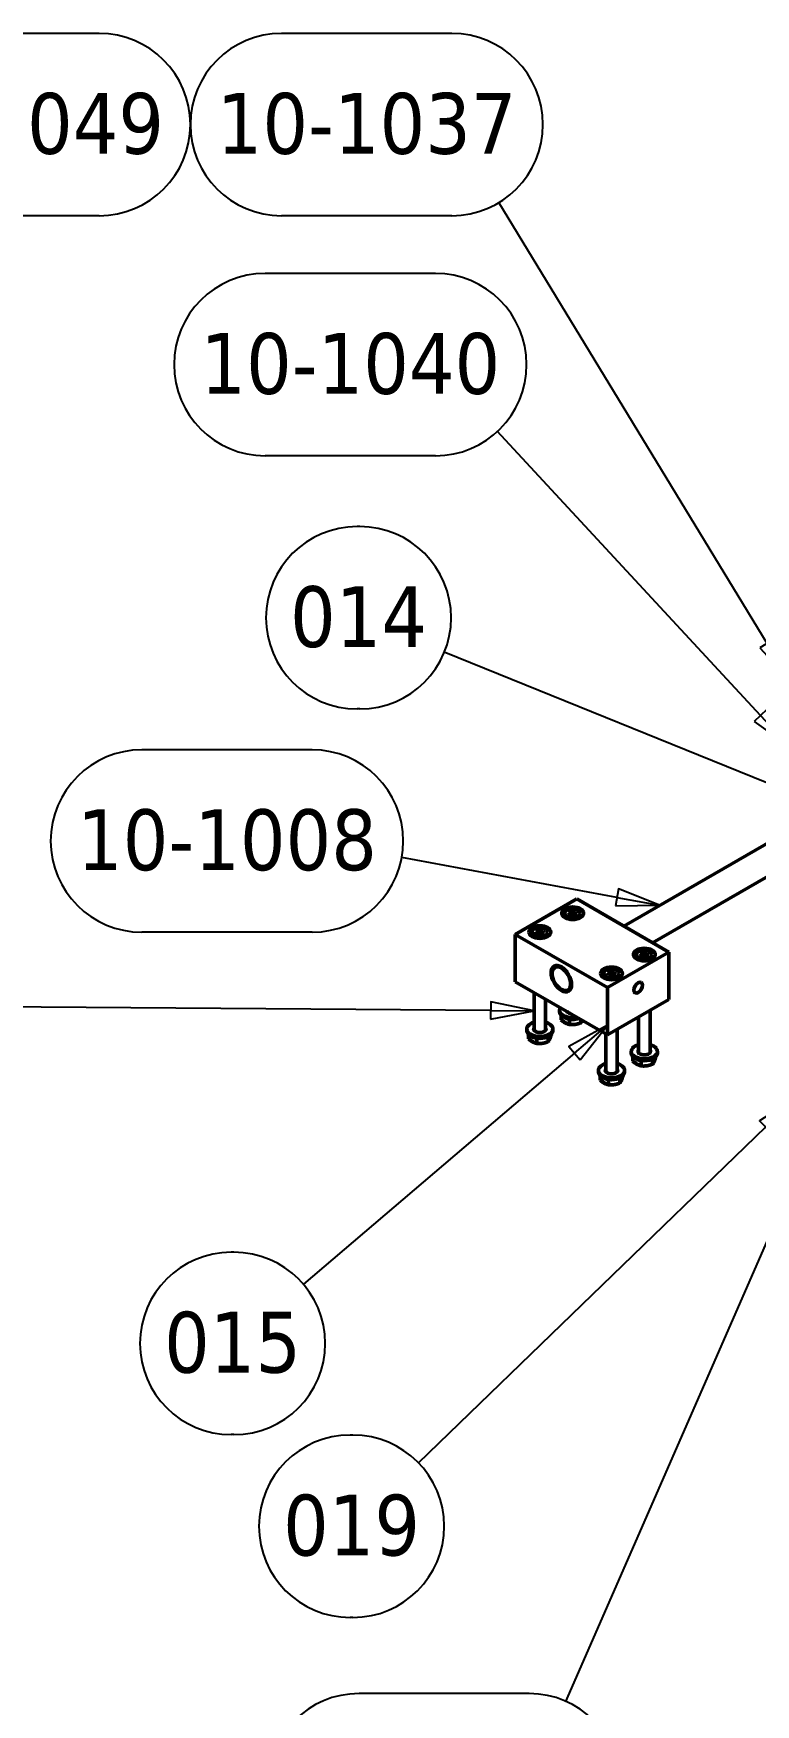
# Model space of a CAD drawing. Header units: millimetres. Extents: x -1346 to 2520, y -2365 to 1874.
# Drawn here: x 1283 to 1533, y 461 to 1039 of the extents above; entities that cross this region are included whole.
import ezdxf

# ---------------------------------------------------------------- set-up
doc = ezdxf.new("R2010")
doc.units = ezdxf.units.MM
doc.header["$LTSCALE"] = 6
doc.layers.add('Symbol (ISO)', color=7, linetype='Continuous', lineweight=25)
doc.layers.add('Visible (ISO)', color=7, linetype='Continuous', lineweight=50)
doc.styles.add('Note Text (ISO)', font='tahoma.ttf')

# ---------------------------------------------------------------- blocks, each defined once
blk = doc.blocks.new('Balloon9')
at = {"layer": 'Symbol (ISO)'}
for p, q in [((232.663, 144.724), (232.504, 144.724)), ((258.277, 129.075), (237.515, 137.504)), ((232.663, 134.224), (232.504, 134.224)), ((258.465, 129.539), (258.089, 128.612)), ((258.277, 129.075), (260.594, 128.135)), ((260.594, 128.135), (258.465, 129.539)), ((258.089, 128.612), (260.594, 128.135))]:
    blk.add_line(p, q, dxfattribs=at)
at = {"layer": 'Symbol (ISO)', "flags": 128}
blk.add_lwpolyline([(258.089, 128.612), (260.594, 128.135), (258.465, 129.539), (258.089, 128.612)], dxfattribs=at)
at = {"layer": 'Symbol (ISO)'}
for centre, start, end in [((232.504, 139.474), 90, 270), ((232.663, 139.474), 270, 90)]:
    blk.add_arc(centre, 5.25, start, end, dxfattribs=at)
blk.add_solid([(258.089, 128.612), (260.594, 128.135), (258.465, 129.539), (258.089, 128.612)], dxfattribs=at)
at = {"layer": 'Symbol (ISO)', "insert": (232.583, 139.51), "char_height": 3.5, "attachment_point": 5, "style": 'Note Text (ISO)'}
blk.add_mtext('014', dxfattribs=at)
blk = doc.blocks.new('Balloon10')
at = {"layer": 'Symbol (ISO)'}
for p, q in [((237.005, 159.303), (227.219, 159.303)), ((255.719, 133.852), (240.562, 150.214)), ((237.005, 148.803), (227.219, 148.803)), ((256.085, 134.192), (255.352, 133.512)), ((255.719, 133.852), (257.418, 132.018)), ((257.418, 132.018), (256.085, 134.192)), ((255.352, 133.512), (257.418, 132.018))]:
    blk.add_line(p, q, dxfattribs=at)
at = {"layer": 'Symbol (ISO)', "flags": 128}
blk.add_lwpolyline([(255.352, 133.512), (257.418, 132.018), (256.085, 134.192), (255.352, 133.512)], dxfattribs=at)
at = {"layer": 'Symbol (ISO)'}
for centre, start, end in [((227.219, 154.053), 90, 270), ((237.005, 154.053), 270, 90)]:
    blk.add_arc(centre, 5.25, start, end, dxfattribs=at)
blk.add_solid([(255.352, 133.512), (257.418, 132.018), (256.085, 134.192), (255.352, 133.512)], dxfattribs=at)
at = {"layer": 'Symbol (ISO)', "insert": (232.112, 154.09), "char_height": 3.5, "attachment_point": 5, "style": 'Note Text (ISO)'}
blk.add_mtext('10-1040', dxfattribs=at)
blk = doc.blocks.new('Balloon11')
at = {"layer": 'Symbol (ISO)'}
for p, q in [((217.657, 173.125), (207.871, 173.125)), ((237.944, 173.125), (228.157, 173.125)), ((256.098, 138.003), (240.666, 163.396)), ((217.657, 162.625), (207.871, 162.625)), ((237.944, 162.625), (228.157, 162.625)), ((256.525, 138.262), (255.67, 137.743)), ((255.67, 137.743), (257.396, 135.866)), ((256.098, 138.003), (257.396, 135.866)), ((257.396, 135.866), (256.525, 138.262))]:
    blk.add_line(p, q, dxfattribs=at)
at = {"layer": 'Symbol (ISO)', "flags": 128}
blk.add_lwpolyline([(255.67, 137.743), (257.396, 135.866), (256.525, 138.262), (255.67, 137.743)], dxfattribs=at)
at = {"layer": 'Symbol (ISO)'}
for centre, start, end in [((207.871, 167.875), 90, 270), ((217.657, 167.875), 270, 90), ((228.157, 167.875), 90, 270), ((237.944, 167.875), 270, 90)]:
    blk.add_arc(centre, 5.25, start, end, dxfattribs=at)
blk.add_solid([(255.67, 137.743), (257.396, 135.866), (256.525, 138.262), (255.67, 137.743)], dxfattribs=at)
at = {"layer": 'Symbol (ISO)', "char_height": 3.5, "attachment_point": 5, "style": 'Note Text (ISO)'}
for s, insert in [('10-1049', (212.764, 167.912)), ('10-1037', (233.051, 167.912))]:
    blk.add_mtext(s, dxfattribs=dict(at, insert=insert))
blk = doc.blocks.new('Balloon17')
at = {"layer": 'Symbol (ISO)'}
for p, q in [((229.91, 131.871), (220.117, 131.871)), ((247.453, 123.372), (235.069, 125.666)), ((247.544, 123.864), (247.362, 122.881)), ((247.453, 123.372), (249.911, 122.917)), ((249.911, 122.917), (247.544, 123.864)), ((247.362, 122.881), (249.911, 122.917)), ((229.91, 121.371), (220.117, 121.371))]:
    blk.add_line(p, q, dxfattribs=at)
at = {"layer": 'Symbol (ISO)', "flags": 128}
blk.add_lwpolyline([(247.362, 122.881), (249.911, 122.917), (247.544, 123.864), (247.362, 122.881)], dxfattribs=at)
at = {"layer": 'Symbol (ISO)'}
for centre, start, end in [((220.117, 126.621), 90, 270), ((229.91, 126.621), 270, 90)]:
    blk.add_arc(centre, 5.25, start, end, dxfattribs=at)
blk.add_solid([(247.362, 122.881), (249.911, 122.917), (247.544, 123.864), (247.362, 122.881)], dxfattribs=at)
at = {"layer": 'Symbol (ISO)', "insert": (225.014, 126.661), "char_height": 3.5, "attachment_point": 5, "style": 'Note Text (ISO)'}
blk.add_mtext('10-1008', dxfattribs=at)
blk = doc.blocks.new('Balloon18')
at = {"layer": 'Symbol (ISO)'}
for p, q in [((246.907, 116.022), (244.68, 114.78)), ((245.005, 114.399), (246.907, 116.022)), ((245.329, 114.019), (246.907, 116.022)), ((244.68, 114.78), (245.329, 114.019)), ((245.005, 114.399), (229.408, 101.093)), ((225.416, 102.938), (225.257, 102.938)), ((225.416, 92.438), (225.257, 92.438))]:
    blk.add_line(p, q, dxfattribs=at)
at = {"layer": 'Symbol (ISO)', "flags": 128}
blk.add_lwpolyline([(245.329, 114.019), (246.907, 116.022), (244.68, 114.78), (245.329, 114.019)], dxfattribs=at)
at = {"layer": 'Symbol (ISO)'}
for centre, start, end in [((225.257, 97.688), 90, 270), ((225.416, 97.688), 270, 90)]:
    blk.add_arc(centre, 5.25, start, end, dxfattribs=at)
blk.add_solid([(245.329, 114.019), (246.907, 116.022), (244.68, 114.78), (245.329, 114.019)], dxfattribs=at)
at = {"layer": 'Symbol (ISO)', "insert": (225.336, 97.725), "char_height": 3.5, "attachment_point": 5, "style": 'Note Text (ISO)'}
blk.add_mtext('015', dxfattribs=at)
blk = doc.blocks.new('Balloon20')
at = {"layer": 'Symbol (ISO)'}
for p, q in [((192.352, 122.462), (182.565, 122.462)), ((240.184, 116.859), (197.599, 117.173)), ((240.188, 117.359), (240.181, 116.359)), ((240.181, 116.359), (242.684, 116.841)), ((240.184, 116.859), (242.684, 116.841)), ((242.684, 116.841), (240.188, 117.359)), ((192.352, 111.962), (182.565, 111.962)), ((192.352, 111.962), (182.565, 111.962)), ((192.352, 101.462), (182.565, 101.462)), ((192.352, 101.462), (182.566, 101.462)), ((192.352, 90.962), (182.566, 90.962))]:
    blk.add_line(p, q, dxfattribs=at)
at = {"layer": 'Symbol (ISO)', "flags": 128}
blk.add_lwpolyline([(240.181, 116.359), (242.684, 116.841), (240.188, 117.359), (240.181, 116.359)], dxfattribs=at)
at = {"layer": 'Symbol (ISO)'}
for centre, start, end in [((182.565, 117.212), 90, 270), ((192.352, 117.212), 270, 90), ((182.565, 106.712), 90, 270), ((192.352, 106.712), 270, 90), ((182.566, 96.212), 90, 270), ((192.352, 96.212), 270, 90)]:
    blk.add_arc(centre, 5.25, start, end, dxfattribs=at)
blk.add_solid([(240.181, 116.359), (242.684, 116.841), (240.188, 117.359), (240.181, 116.359)], dxfattribs=at)
at = {"layer": 'Symbol (ISO)', "char_height": 3.5, "attachment_point": 5, "style": 'Note Text (ISO)'}
for s, insert in [('10-1039', (187.459, 117.249)), ('10-1013', (187.459, 106.749)), ('10-1014', (187.459, 96.249))]:
    blk.add_mtext(s, dxfattribs=dict(at, insert=insert))
blk = doc.blocks.new('Balloon21')
at = {"layer": 'Symbol (ISO)'}
for p, q in [((257.798, 111.891), (255.654, 110.511)), ((256.002, 110.152), (257.798, 111.891)), ((256.35, 109.792), (257.798, 111.891)), ((256.002, 110.152), (236.019, 90.798)), ((255.654, 110.511), (256.35, 109.792)), ((232.262, 92.409), (232.102, 92.409)), ((232.262, 81.909), (232.102, 81.909))]:
    blk.add_line(p, q, dxfattribs=at)
at = {"layer": 'Symbol (ISO)', "flags": 128}
blk.add_lwpolyline([(256.35, 109.792), (257.798, 111.891), (255.654, 110.511), (256.35, 109.792)], dxfattribs=at)
at = {"layer": 'Symbol (ISO)'}
for centre, start, end in [((232.102, 87.159), 90, 270), ((232.262, 87.159), 270, 90)]:
    blk.add_arc(centre, 5.25, start, end, dxfattribs=at)
blk.add_solid([(256.35, 109.792), (257.798, 111.891), (255.654, 110.511), (256.35, 109.792)], dxfattribs=at)
at = {"layer": 'Symbol (ISO)', "insert": (232.182, 87.196), "char_height": 3.5, "attachment_point": 5, "style": 'Note Text (ISO)'}
blk.add_mtext('019', dxfattribs=at)
blk = doc.blocks.new('Balloon30')
at = {"layer": 'Symbol (ISO)'}
for p, q in [((258.709, 109.608), (257.25, 107.517)), ((257.708, 107.317), (258.709, 109.608)), ((258.167, 107.117), (258.709, 109.608)), ((257.708, 107.317), (244.494, 77.071)), ((257.25, 107.517), (258.167, 107.117)), ((242.4, 77.527), (232.614, 77.527)), ((242.4, 67.027), (232.612, 67.027)), ((242.4, 67.027), (232.614, 67.027)), ((242.4, 56.527), (232.612, 56.527)), ((242.4, 56.527), (232.614, 56.527)), ((242.4, 46.027), (232.614, 46.027))]:
    blk.add_line(p, q, dxfattribs=at)
at = {"layer": 'Symbol (ISO)', "flags": 128}
blk.add_lwpolyline([(258.167, 107.117), (258.709, 109.608), (257.25, 107.517), (258.167, 107.117)], dxfattribs=at)
at = {"layer": 'Symbol (ISO)'}
for centre, start, end in [((232.614, 72.277), 90, 270), ((242.4, 72.277), 270, 90), ((232.612, 61.777), 90, 270), ((242.4, 61.777), 270, 90), ((232.614, 51.277), 90, 270), ((242.4, 51.277), 270, 90)]:
    blk.add_arc(centre, 5.25, start, end, dxfattribs=at)
blk.add_solid([(258.167, 107.117), (258.709, 109.608), (257.25, 107.517), (258.167, 107.117)], dxfattribs=at)
at = {"layer": 'Symbol (ISO)', "char_height": 3.5, "attachment_point": 5, "style": 'Note Text (ISO)'}
for s, insert in [('10-1047', (237.507, 72.314)), ('10-1013', (237.506, 61.814)), ('10-1014', (237.507, 51.314))]:
    blk.add_mtext(s, dxfattribs=dict(at, insert=insert))

msp = doc.modelspace()

# ---------------------------------------------------------------- linework, layer by layer
at = {"layer": 'Visible (ISO)'}
for p, q in [((1487.05, 730.33), (1558.63, 771.66)), ((1497.05, 724.56), (1568.63, 765.89)), ((1470.83, 739.69), (1449.62, 727.45)), ((1502.65, 721.32), (1470.83, 739.69)), ((1468.02, 735.01), (1469.05, 735.6)), ((1468.4, 734.2), (1468.02, 735.01)), ((1469.79, 733.99), (1468.4, 734.2)), ((1469.05, 734.37), (1469.05, 735.6)), ((1469.05, 735.6), (1470.44, 735.38)), ((1470.81, 734.58), (1469.79, 733.99)), ((1470.44, 734.36), (1470.44, 735.38)), ((1470.44, 735.38), (1470.81, 734.58)), ((1456.71, 728.48), (1457.73, 729.07)), ((1457.08, 727.67), (1456.71, 728.48)), ((1458.48, 727.46), (1457.08, 727.67)), ((1457.73, 727.84), (1457.73, 729.07)), ((1457.73, 729.07), (1459.13, 728.85)), ((1459.5, 728.05), (1458.48, 727.46)), ((1459.13, 727.83), (1459.13, 728.85)), ((1459.13, 728.85), (1459.5, 728.05)), ((1449.62, 727.45), (1449.62, 711.12)), ((1481.44, 709.07), (1449.62, 727.45)), ((1502.65, 721.32), (1481.44, 709.07)), ((1492.77, 720.72), (1493.79, 721.31)), ((1493.15, 719.92), (1492.77, 720.72)), ((1494.54, 719.7), (1493.15, 719.92)), ((1493.79, 720.09), (1493.79, 721.31)), ((1493.79, 721.31), (1495.19, 721.09)), ((1495.56, 720.29), (1494.54, 719.7)), ((1495.19, 720.07), (1495.19, 721.09)), ((1495.19, 721.09), (1495.56, 720.29)), ((1502.65, 704.99), (1502.65, 721.32)), ((1449.62, 711.12), (1481.44, 692.74)), ((1462.35, 713.97), (1462.35, 714.38)), ((1481.46, 714.19), (1482.48, 714.78)), ((1481.83, 713.38), (1481.46, 714.19)), ((1483.23, 713.17), (1481.83, 713.38)), ((1482.48, 713.55), (1482.48, 714.78)), ((1482.48, 714.78), (1483.87, 714.56)), ((1484.25, 713.76), (1483.23, 713.17)), ((1483.87, 713.54), (1483.87, 714.56)), ((1483.87, 714.56), (1484.25, 713.76)), ((1456.1, 707.37), (1456.1, 694.33)), ((1460.1, 705.06), (1460.1, 694.33)), ((1465.53, 708.46), (1465.88, 708.26)), ((1481.44, 692.74), (1481.44, 709.07)), ((1502.65, 704.99), (1481.44, 692.74)), ((1464.92, 700.66), (1464.92, 701.32)), ((1465.51, 699.37), (1465.51, 697.96)), ((1492.17, 698.94), (1492.17, 686.57)), ((1496.17, 701.25), (1496.17, 686.57)), ((1453.6, 694.13), (1453.6, 694.79)), ((1462.6, 694.13), (1462.6, 694.79)), ((1468.37, 697.9), (1468.37, 696.31)), ((1472.28, 698.03), (1472.28, 696.92)), ((1480.85, 693.08), (1480.85, 680.04)), ((1484.85, 694.72), (1484.85, 680.04)), ((1454.2, 692.84), (1454.2, 691.43)), ((1457.06, 691.36), (1457.06, 689.78)), ((1460.96, 691.97), (1460.96, 690.38)), ((1462.01, 692.84), (1462.01, 692.64)), ((1489.67, 686.38), (1489.67, 687.03)), ((1490.26, 685.08), (1490.26, 683.67)), ((1493.12, 683.61), (1493.12, 682.02)), ((1497.03, 684.21), (1497.03, 682.63)), ((1498.07, 685.08), (1498.07, 684.88)), ((1498.67, 686.38), (1498.67, 687.03)), ((1478.35, 679.84), (1478.35, 680.5)), ((1478.95, 678.55), (1478.95, 677.14)), ((1481.81, 677.08), (1481.81, 675.49)), ((1485.71, 677.68), (1485.71, 676.1)), ((1486.76, 678.55), (1486.76, 678.35)), ((1487.35, 679.84), (1487.35, 680.5))]:
    msp.add_line(p, q, dxfattribs=at)
for centre, major_axis in [((1469.42, 734.79), (-3.77, 0)), ((1469.42, 734.79), (2.75, 0)), ((1458.1, 728.26), (-3.77, 0)), ((1458.1, 728.26), (2.75, 0)), ((1494.17, 720.51), (-3.77, 0)), ((1494.17, 720.51), (2.75, 0)), ((1465.53, 712.14), (-2.5, 4.33)), ((1465.53, 712.14), (2.25, -3.9)), ((1482.85, 713.97), (-3.77, 0)), ((1482.85, 713.97), (2.75, 0)), ((1492.05, 709.07), (1.03, 1.79))]:
    msp.add_ellipse(centre, major_axis=major_axis, ratio=0.57735, dxfattribs=at)
for centre, major_axis, start_param, end_param in [((1465.88, 712.34), (-2.5, 4.33), 0.07077, 0.785398), ((1465.88, 712.34), (2.5, -4.33), 5.497787, 6.212416), ((1469.42, 701.32), (-4.5, 0), 5.958341, 8.178826), ((1469.42, 700.66), (-4.5, 0), 0, 2.086262), ((1469.42, 701.32), (-2.15, 0), 0.409648, 1.161148), ((1458.1, 694.79), (4.5, 0), 2.03135, 7.393428), ((1458.1, 694.13), (4.5, 0), 3.141593, 6.283185), ((1458.1, 694.79), (2.15, 0), 2.765842, 6.658936), ((1458.1, 694.13), (-2.15, 0), 5.907435, 6.016941), ((1458.1, 694.13), (2.15, 0), 0.266244, 0.37575), ((1494.17, 687.03), (4.5, 0), 2.03135, 7.393428), ((1494.17, 687.03), (2.15, 0), 2.765842, 6.658936), ((1482.85, 680.5), (4.5, 0), 2.03135, 7.393428), ((1494.17, 686.38), (4.5, 0), 3.141593, 6.283185), ((1494.17, 686.38), (-2.15, 0), 5.907435, 6.016941), ((1494.17, 686.38), (2.15, 0), 0.266244, 0.37575), ((1482.85, 679.84), (4.5, 0), 3.141593, 6.283185), ((1482.85, 680.5), (2.15, 0), 2.765842, 6.658936), ((1482.85, 679.84), (-2.15, 0), 5.907435, 6.016941), ((1482.85, 679.84), (2.15, 0), 0.266244, 0.37575)]:
    msp.add_ellipse(centre, major_axis=major_axis, ratio=0.57735, start_param=start_param, end_param=end_param, dxfattribs=at)
for points, weights in [([(1469.05, 734.37), (1468.9, 734.24), (1468.77, 734.15)], [1, 1.03917061523, 1.05850500864]), ([(1470.06, 734.15), (1469.58, 734.16), (1469.05, 734.37)], [1.05886467072, 1.11516383842, 1]), ([(1457.73, 727.84), (1457.59, 727.71), (1457.46, 727.61)], [1, 1.03917061523, 1.05850500864]), ([(1458.75, 727.61), (1458.27, 727.63), (1457.73, 727.84)], [1.05886467072, 1.11516383842, 1]), ([(1493.79, 720.09), (1493.65, 719.95), (1493.52, 719.86)], [1, 1.03917061523, 1.05850500864]), ([(1494.81, 719.86), (1494.33, 719.87), (1493.79, 720.09)], [1.05886467072, 1.11516383842, 1]), ([(1482.48, 713.55), (1482.34, 713.42), (1482.21, 713.33)], [1, 1.03917061523, 1.05850500864]), ([(1483.5, 713.33), (1483.02, 713.34), (1482.48, 713.55)], [1.05886467072, 1.11516383842, 1]), ([(1465.51, 697.96), (1466.94, 696.66), (1468.37, 696.31)], [1, 1.15470053838, 1]), ([(1468.37, 697.9), (1468.2, 698.05), (1468.04, 698.19)], [1, 1.01647240799, 1.02943687441]), ([(1468.88, 698.09), (1468.63, 698), (1468.37, 697.9)], [1.03214521697, 1.01821801946, 1]), ([(1468.37, 696.31), (1470.32, 696.14), (1472.28, 696.92)], [1, 1.15470053838, 1]), ([(1472.28, 696.92), (1472.55, 697.25), (1472.78, 697.74)], [1, 1.0741101123, 1.07721454094]), ([(1454.2, 691.43), (1455.63, 690.13), (1457.06, 689.78)], [1, 1.15470053838, 1]), ([(1457.06, 691.36), (1456.89, 691.52), (1456.72, 691.66)], [1, 1.01647240799, 1.02943687441]), ([(1457.57, 691.55), (1457.32, 691.47), (1457.06, 691.36)], [1.03214521697, 1.01821801946, 1]), ([(1457.06, 689.78), (1459.01, 689.61), (1460.96, 690.38)], [1, 1.15470053838, 1]), ([(1460.96, 691.97), (1460.8, 691.98), (1460.65, 691.99)], [1, 1.01094806049, 1.02034654617]), ([(1460.96, 690.38), (1461.49, 691.03), (1462.01, 692.64)], [1, 1.15470053838, 1]), ([(1461.02, 692.16), (1460.99, 692.06), (1460.96, 691.97)], [1.01538838448, 1.00812044569, 1]), ([(1490.26, 683.67), (1491.69, 682.37), (1493.12, 682.02)], [1, 1.15470053838, 1]), ([(1493.12, 683.61), (1492.95, 683.76), (1492.78, 683.9)], [1, 1.01647240799, 1.02943687441]), ([(1493.63, 683.8), (1493.38, 683.71), (1493.12, 683.61)], [1.03214521697, 1.01821801946, 1]), ([(1493.12, 682.02), (1495.07, 681.85), (1497.03, 682.63)], [1, 1.15470053838, 1]), ([(1497.03, 684.21), (1496.87, 684.23), (1496.72, 684.23)], [1, 1.01094806049, 1.02034654617]), ([(1497.03, 682.63), (1497.55, 683.28), (1498.07, 684.88)], [1, 1.15470053838, 1]), ([(1497.09, 684.4), (1497.06, 684.31), (1497.03, 684.21)], [1.01538838448, 1.00812044569, 1]), ([(1478.95, 677.14), (1480.38, 675.84), (1481.81, 675.49)], [1, 1.15470053838, 1]), ([(1481.81, 677.08), (1481.63, 677.23), (1481.47, 677.37)], [1, 1.01647240799, 1.02943687441]), ([(1482.31, 677.26), (1482.07, 677.18), (1481.81, 677.08)], [1.03214521697, 1.01821801946, 1]), ([(1481.81, 675.49), (1483.76, 675.32), (1485.71, 676.1)], [1, 1.15470053838, 1]), ([(1485.71, 677.68), (1485.55, 677.69), (1485.4, 677.7)], [1, 1.01094806049, 1.02034654617]), ([(1485.71, 676.1), (1486.23, 676.75), (1486.76, 678.35)], [1, 1.15470053838, 1]), ([(1485.77, 677.87), (1485.74, 677.78), (1485.71, 677.68)], [1.01538838448, 1.00812044569, 1])]:
    msp.add_rational_spline(points, weights, degree=2, dxfattribs=at)

# ---------------------------------------------------------------- block references
at = {"layer": 'Symbol (ISO)', "xscale": 6, "yscale": 6, "zscale": 6}
for name in ['Balloon11', 'Balloon10', 'Balloon9', 'Balloon17', 'Balloon20', 'Balloon18', 'Balloon21', 'Balloon30']:
    msp.add_blockref(name, (0, 0), dxfattribs=at)

doc.saveas('drawing.dxf')
